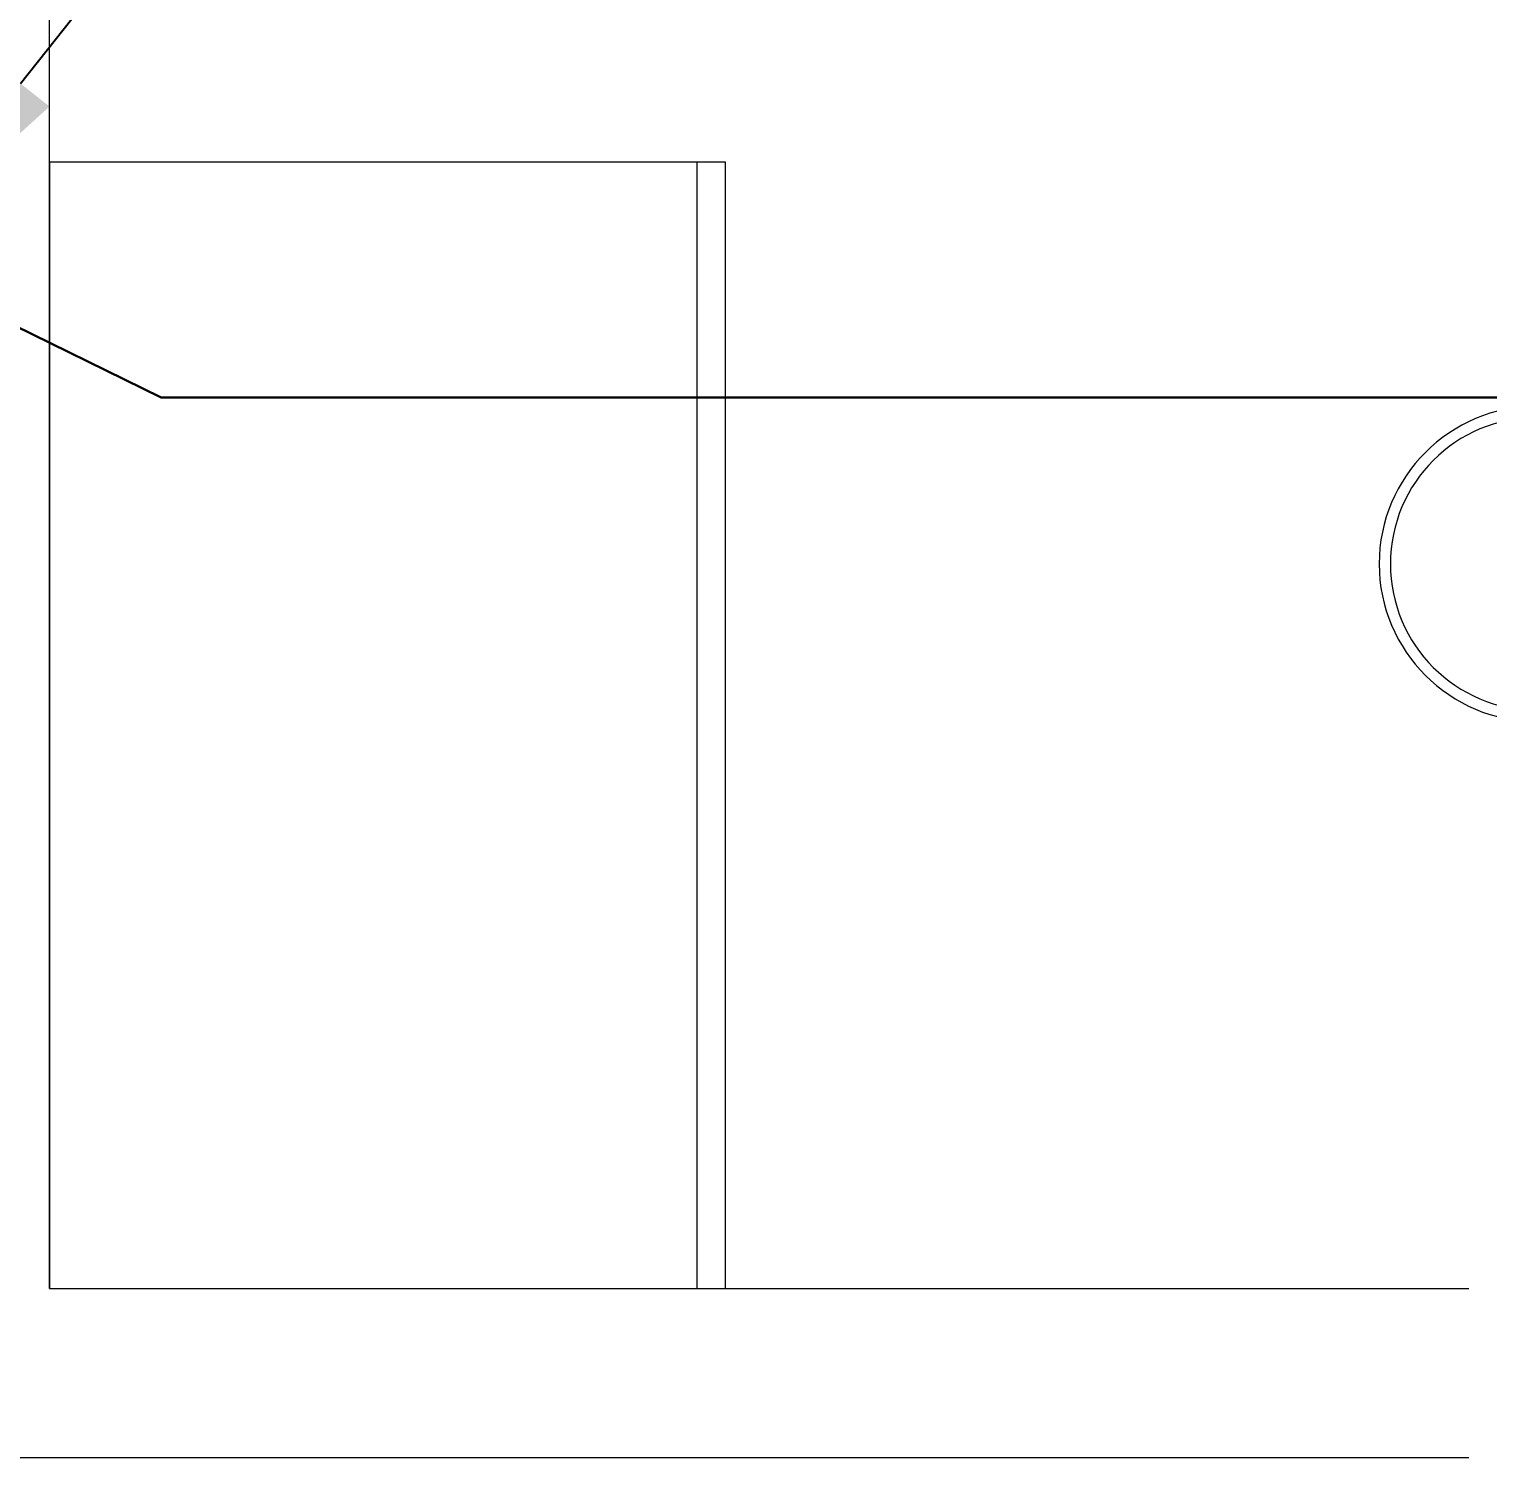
# Model space of a CAD drawing. Header units: metres. Extents: x 75097 to 220762, y -1557923 to -1361206.
# Drawn here: x 164970 to 166265, y -1455145 to -1453855 of the extents above; entities that cross this region are included whole.
import ezdxf
from ezdxf import colors
from ezdxf.entities.mleader import LeaderData, LeaderLine
from ezdxf.math import Vec2, Vec3

# ---------------------------------------------------------------- set-up
doc = ezdxf.new("R2010")
doc.units = ezdxf.units.M
doc.layers.get('0').update_dxf_attribs({"lineweight": 0})
for name, color, linetype, lineweight in [('A-100 - Copy$0$Medical Equipment and Furniture', 8, 'Continuous', 0), ('A-100 - Copy$0$Medical Equipment and Furniture1', 8, 'Continuous', 5), ('A-100 - Copy$0$Walls', 8, 'Continuous', 0), ('E-LG', 245, 'Continuous', 30)]:
    doc.layers.add(name, color=color, linetype=linetype, lineweight=lineweight)
doc.layers.add('E-POWR', color=7, linetype='Continuous', lineweight=9, true_color=0x4e7e3e)
doc.styles.get("Standard").update_dxf_attribs({"font": 'GOTHIC.TTF'})

# ---------------------------------------------------------------- blocks, each defined once
blk = doc.blocks.new('A-100 - Copy$0$WM00001-P')
for radius in [0.14, 0.13]:
    blk.add_circle((0, 0), radius)
blk = doc.blocks.new('A-100 - Copy$0$CUPBOARD - GLASS TOP - LOCKABLE - 200x100x60')
at = {"layer": 'A-100 - Copy$0$Medical Equipment and Furniture1'}
blk.add_line((283.1819, -205.0074, 0), (284.1819, -205.0074, 0), dxfattribs=at)
at = {"layer": 'A-100 - Copy$0$Medical Equipment and Furniture1', "elevation": 0}
blk.add_lwpolyline([(284.1819, -204.4324), (283.1819, -204.4324), (283.1819, -205.0324), (284.1819, -205.0324)], close=True, dxfattribs=at)
blk = doc.blocks.new('A-100 - Copy')
at = {"layer": 'A-100 - Copy$0$Walls'}
for p, q in [((164988.1, -1454972.7, 0), (164988.1, -1451032.7, 0)), ((164988.1, -1454972.7, 0), (166248.3, -1454972.7, 0)), ((161807.3, -1455122.7, 0), (166248.3, -1455122.7, 0))]:
    blk.add_line(p, q, dxfattribs=at)
at = {"layer": 'A-100 - Copy$0$Medical Equipment and Furniture', "xscale": 1000.000000000003, "yscale": 1000.000000000003, "zscale": 1000.000000000003, "rotation": 90}
blk.add_blockref('A-100 - Copy$0$CUPBOARD - GLASS TOP - LOCKABLE - 200x100x60', (-39444.3, -1738154.6, 0), dxfattribs=at)
at = {"layer": 'A-100 - Copy$0$Medical Equipment and Furniture', "extrusion": (8.17011e-07, -7.77426e-06, 1), "xscale": -1000.000000000006, "yscale": 1000.000000000006, "zscale": 1000.000000000005, "rotation": 77.99858923583346}
blk.add_blockref('A-100 - Copy$0$WM00001-P', (166308.6, -1454329.4, 11.4), dxfattribs=at)

msp = doc.modelspace()

# ---------------------------------------------------------------- linework, layer by layer
at = {"layer": 'E-LG', "color": 1, "elevation": 0}
msp.add_lwpolyline([(176622.8, -1462173), (176340.1, -1461962), (176340.1, -1458199.4), (176549.1, -1458097.1), (176336, -1458054.2), (176336, -1456972), (170418.4, -1456972), (170303.2, -1457328.8), (170250.6, -1456986.5), (167700, -1456986.5), (167610.7, -1457237.8), (167663.8, -1456807.9), (168542.1, -1456807.9), (168542.1, -1454106.2), (168214.9, -1453942.7), (168140.9, -1454188.5), (167765.1, -1454188.5), (167698.4, -1453942.7), (167627.8, -1454181.6), (165087.3, -1454181.6), (164838.1, -1454059.7)], dxfattribs=at)

# ---------------------------------------------------------------- next in the draw order: block references
msp.add_blockref('A-100 - Copy', (0, 0))

# ---------------------------------------------------------------- next in the draw order: leaders
at = {"layer": 'E-POWR'}
ml = msp.add_multileader_mtext('Standard', dxfattribs=at)
ml.set_content('#R2\\PTO UPP-04', color=256)
ml.set_leader_properties()
ml.build(insert=Vec2(0, 0))
ml.multileader.update_dxf_attribs({"text_right_attachment_type": 6, "dogleg_length": 200, "arrow_head_size": 200})
ctx = ml.context
ctx.base_point, ctx.char_height, ctx.arrow_head_size, ctx.landing_gap_size, ctx.plane_origin = Vec3(165557.1, -1453404.9, 2.4), 150, 200, 0.09, Vec3(164367.4, -1455760.1, 2.4)
ctx.right_attachment = 6
notes = []
notes.append((ctx, [(0, (1, 1, 0), (165357.1, -1453404.9, 2.4), (1, 0), 200, [(0, [(164838.1, -1454059.7, 2.4)], 0, [])])]))
ctx.mtext.insert, ctx.mtext.flow_direction = Vec3(165557.2, -1453328, 2.4), 5
for ctx, leaders in notes:
    for number, flags, end, landing, length, lines in leaders:
        leader = LeaderData()
        leader.index, (leader.has_last_leader_line, leader.has_dogleg_vector, leader.attachment_direction) = number, flags
        leader.last_leader_point, leader.dogleg_vector, leader.dogleg_length = Vec3(end), Vec3(landing), length
        for number, points, colour, breaks in lines:
            line = LeaderLine()
            line.index, line.vertices, line.color, line.breaks = number, Vec3.list(points), colors.encode_raw_color(colour), breaks
            leader.lines.append(line)
        ctx.leaders.append(leader)

doc.saveas('drawing.dxf')
